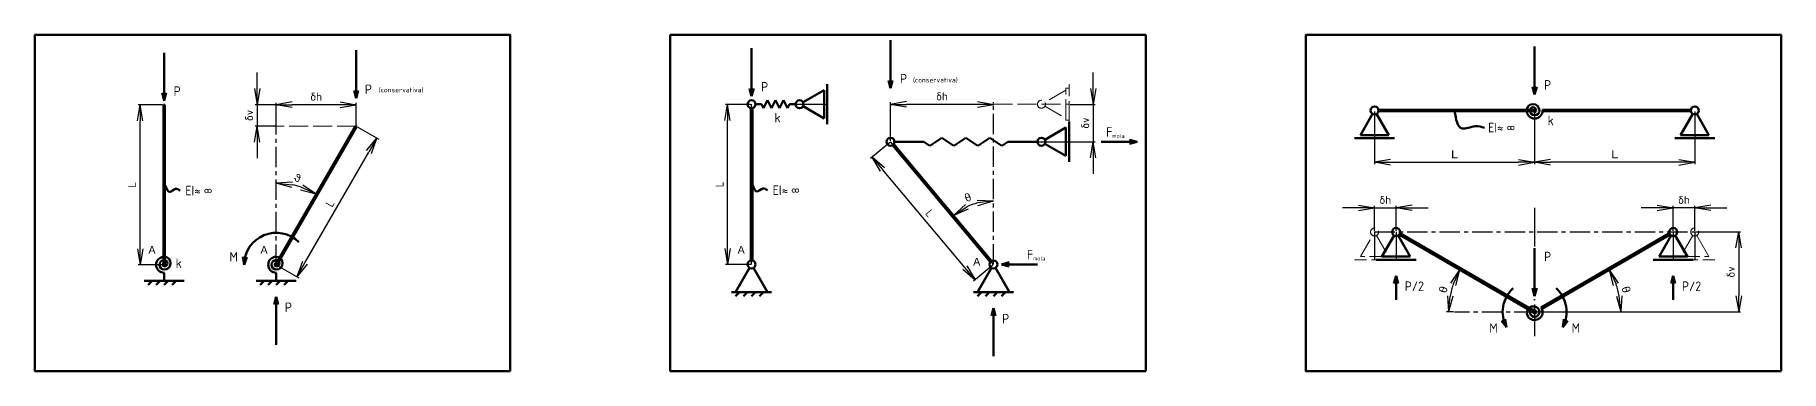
# Model space of a CAD drawing. Header units: millimetres. Extents: x 69 to 9194, y 85 to 2159.
# Drawn here: x 4641 to 5732, y 393 to 603 of the extents above; entities that cross this region are included whole.
import ezdxf

# ---------------------------------------------------------------- set-up
doc = ezdxf.new("R2010")
doc.units = ezdxf.units.MM
for name, pattern in [('ACAD_ISO02W100', [15, 12, -3]), ('ACAD_ISO04W100', [30, 24, -3, 0, -3]), ('CENTERX2', [20.32, 12.7, -2.54, 2.54, -2.54])]:
    doc.linetypes.add(name, pattern=pattern)
doc.layers.get('0').update_dxf_attribs({"lineweight": 100})
for name, color, linetype, lineweight in [('apoio', 7, 'Continuous', 80), ('barra', 7, 'Continuous', 120), ('cargas', 102, 'Continuous', 60), ('centro', 230, 'ACAD_ISO04W100', 30), ('centro2', 242, 'CENTERX2', 30), ('cotas', 30, 'Continuous', 20), ('molas', 7, 'Continuous', 50), ('pontos', 182, 'Continuous', 100)]:
    doc.layers.add(name, color=color, linetype=linetype, lineweight=lineweight)
doc.styles.get("Standard").update_dxf_attribs({"font": 'arial.ttf'})
doc.styles.add('texto1', font='isocteur.ttf')
doc.styles.add('texto2', font='ISO.shx')
doc.dimstyles.new('cotas2', dxfattribs={"dimtxt": 5, "dimasz": 10, "dimexe": 1.25, "dimexo": 0.625, "dimgap": 2.5, "dimtad": 1, "dimtxsty": 'texto1', "dimblk": 'OPEN', "dimcen": 2.5, "dimclrt": 6, "dimadec": 0, "dimazin": 0, "dimtfac": 1, "dimtmove": 0, "dimatfit": 3, "dimfxl": 1, "dimarcsym": 0})

# ---------------------------------------------------------------- blocks, each defined once
blk = doc.blocks.new('_Open')
at = {"color": 0, "linetype": 'ByBlock', "lineweight": -2}
for p, q in [((-1, 0.17), (0, 0)), ((-1, -0.17), (0, 0)), ((0, 0), (-1, 0))]:
    blk.add_line(p, q, dxfattribs=at)
blk = doc.blocks.new('*D19')
at = {"layer": 'cotas', "color": 0, "lineweight": -2, "transparency": 16777216}
for p, q in [((4720.5, 559.7), (4705.4, 559.7)), ((4706.6, 469.7), (4706.6, 549.7)), ((4720.5, 459.7), (4705.4, 459.7))]:
    blk.add_line(p, q, dxfattribs=at)
at = {"layer": 'Defpoints', "color": 0, "transparency": 16777216}
for p in [(4706.6, 559.7), (4721.1, 559.7), (4721.1, 459.7)]:
    blk.add_point(p, dxfattribs=at)
at = {"layer": 'cotas', "color": 0, "lineweight": -2, "transparency": 16777216, "xscale": 10, "yscale": 10, "zscale": 10}
for p, rotation in [((4706.6, 559.7), 90), ((4706.6, 459.7), 270)]:
    blk.add_blockref('_Open', p, dxfattribs=dict(at, rotation=rotation))
at = {"layer": 'cotas', "color": 6, "transparency": 16777216, "insert": (4701.6, 509.7), "char_height": 5, "attachment_point": 5, "rotation": 90, "style": 'texto1'}
blk.add_mtext('{\\fISOCPEUR|b0|i0|c0|p34;L}', dxfattribs=at)
blk = doc.blocks.new('*D20')
at = {"layer": 'cotas', "color": 0, "lineweight": -2, "transparency": 16777216}
for p, q in [((4842.6, 545.7), (4855.7, 538.2)), ((4809.6, 460.8), (4849.6, 530.1)), ((4792.6, 459.1), (4805.7, 451.6))]:
    blk.add_line(p, q, dxfattribs=at)
at = {"layer": 'Defpoints', "color": 0, "transparency": 16777216}
for p in [(4842.1, 546), (4854.6, 538.8), (4792.1, 459.4)]:
    blk.add_point(p, dxfattribs=at)
at = {"layer": 'cotas', "color": 0, "lineweight": -2, "transparency": 16777216, "xscale": 10, "yscale": 10, "zscale": 10}
for p, rotation in [((4854.6, 538.8), 59.99999999999999), ((4804.6, 452.2), 240)]:
    blk.add_blockref('_Open', p, dxfattribs=dict(at, rotation=rotation))
at = {"layer": 'cotas', "color": 6, "transparency": 16777216, "insert": (4825.3, 498), "char_height": 5, "width": 2.222, "attachment_point": 5, "rotation": 60, "style": 'texto1'}
blk.add_mtext('{\\fISOCPEUR|b0|i0|c0|p34;L}', dxfattribs=at)
blk = doc.blocks.new('*D21')
at = {"layer": 'cotas', "color": 0, "lineweight": -2, "transparency": 16777216}
for p, q in [((4779.7, 569.7), (4779.7, 579.7)), ((4791, 559.7), (4778.4, 559.7)), ((4779.7, 559.7), (4779.7, 546.3)), ((4791, 546.3), (4778.4, 546.3)), ((4779.7, 536.3), (4779.7, 526.3))]:
    blk.add_line(p, q, dxfattribs=at)
at = {"layer": 'Defpoints', "color": 0, "transparency": 16777216}
for p in [(4791.6, 559.7), (4779.7, 546.3), (4791.6, 546.3)]:
    blk.add_point(p, dxfattribs=at)
at = {"layer": 'cotas', "color": 0, "lineweight": -2, "transparency": 16777216, "xscale": 10, "yscale": 10, "zscale": 10}
for p, rotation in [((4779.7, 559.7), 270), ((4779.7, 546.3), 90)]:
    blk.add_blockref('_Open', p, dxfattribs=dict(at, rotation=rotation))
at = {"layer": 'cotas', "color": 6, "transparency": 16777216, "insert": (4774.7, 553), "char_height": 5, "attachment_point": 5, "rotation": 90, "style": 'texto1'}
blk.add_mtext('{\\fISOCPEUR|b0|i0|c0|p34;δv}', dxfattribs=at)
blk = doc.blocks.new('*D22')
at = {"layer": 'cotas', "color": 0, "lineweight": -2, "transparency": 16777216}
for p, q in [((4791.6, 546.9), (4791.6, 560.9)), ((4831.6, 559.7), (4801.6, 559.7)), ((4841.6, 546.9), (4841.6, 560.9))]:
    blk.add_line(p, q, dxfattribs=at)
at = {"layer": 'Defpoints', "color": 0, "transparency": 16777216}
for p in [(4791.6, 559.7), (4791.6, 546.3), (4841.6, 546.3)]:
    blk.add_point(p, dxfattribs=at)
at = {"layer": 'cotas', "color": 0, "lineweight": -2, "transparency": 16777216, "xscale": 10, "yscale": 10, "zscale": 10, "rotation": 180}
blk.add_blockref('_Open', (4791.6, 559.7), dxfattribs=at)
at = {"layer": 'cotas', "color": 0, "lineweight": -2, "transparency": 16777216, "xscale": 10, "yscale": 10, "zscale": 10}
blk.add_blockref('_Open', (4841.6, 559.7), dxfattribs=at)
at = {"layer": 'cotas', "color": 6, "transparency": 16777216, "insert": (4816.6, 564.7), "char_height": 5, "attachment_point": 5, "style": 'texto1'}
blk.add_mtext('{\\fISOCPEUR|b0|i0|c0|p34;δh}', dxfattribs=at)
blk = doc.blocks.new('*D23')
at = {"layer": 'cotas', "color": 0, "lineweight": -2, "transparency": 16777216}
blk.add_arc((4791.6, 460.7), 50, 71.4888, 78.5112, dxfattribs=at)
at = {"layer": 'Defpoints', "color": 0, "transparency": 16777216}
for p in [(4791.6, 559.7), (4841.2, 546.5), (4808.7, 507.6), (4791.2, 459.9), (4791.6, 459.7)]:
    blk.add_point(p, dxfattribs=at)
at = {"layer": 'cotas', "color": 0, "lineweight": -2, "transparency": 16777216, "xscale": 10, "yscale": 10, "zscale": 10}
for p, rotation in [((4791.6, 510.6), 174.2556225788103), ((4816.6, 503.9), 335.7443774211892)]:
    blk.add_blockref('_Open', p, dxfattribs=dict(at, rotation=rotation))
at = {"layer": 'cotas', "color": 6, "transparency": 16777216, "insert": (4805.2, 513.9), "char_height": 5, "attachment_point": 5, "rotation": 345.6528, "style": 'texto1'}
blk.add_mtext('{\\fISOCPEUR|b0|i0|c0|p34;θ}', dxfattribs=at)
blk = doc.blocks.new('*D24')
at = {"layer": 'cotas', "color": 0, "lineweight": -2, "transparency": 16777216}
for p, q in [((5088, 559.9), (5072.4, 559.9)), ((5073.6, 469.9), (5073.6, 549.9)), ((5088, 459.9), (5072.4, 459.9))]:
    blk.add_line(p, q, dxfattribs=at)
at = {"layer": 'Defpoints', "color": 0, "transparency": 16777216}
for p in [(5073.6, 559.9), (5088.6, 559.9), (5088.6, 459.9)]:
    blk.add_point(p, dxfattribs=at)
at = {"layer": 'cotas', "color": 0, "lineweight": -2, "transparency": 16777216, "xscale": 10, "yscale": 10, "zscale": 10}
for p, rotation in [((5073.6, 559.9), 90), ((5073.6, 459.9), 270)]:
    blk.add_blockref('_Open', p, dxfattribs=dict(at, rotation=rotation))
at = {"layer": 'cotas', "color": 6, "transparency": 16777216, "insert": (5068.6, 509.9), "char_height": 5, "width": 2.222, "attachment_point": 5, "rotation": 90, "style": 'texto1'}
blk.add_mtext('{\\fISOCPEUR|b0|i0|c0|p34;L}', dxfattribs=at)
blk = doc.blocks.new('*D25')
at = {"layer": 'cotas', "color": 0, "lineweight": -2, "transparency": 16777216}
for p, q in [((5175, 536.1), (5163, 526.1)), ((5221.8, 457.9), (5170.4, 519.2)), ((5239.3, 459.5), (5227.3, 449.5))]:
    blk.add_line(p, q, dxfattribs=at)
at = {"layer": 'Defpoints', "color": 0, "transparency": 16777216}
for p in [(5175.5, 536.5), (5164, 526.9), (5239.7, 459.9)]:
    blk.add_point(p, dxfattribs=at)
at = {"layer": 'cotas', "color": 0, "lineweight": -2, "transparency": 16777216, "xscale": 10, "yscale": 10, "zscale": 10}
for p, rotation in [((5164, 526.9), 130.0000000000001), ((5228.3, 450.3), 310.0000000000001)]:
    blk.add_blockref('_Open', p, dxfattribs=dict(at, rotation=rotation))
at = {"layer": 'cotas', "color": 6, "transparency": 16777216, "insert": (5199.9, 491.8), "char_height": 5, "attachment_point": 5, "rotation": 310, "style": 'texto1'}
blk.add_mtext('{\\fISOCPEUR|b0|i0|c0|p34;L}', dxfattribs=at)
blk = doc.blocks.new('*D26')
at = {"layer": 'cotas', "color": 0, "lineweight": -2, "transparency": 16777216}
blk.add_arc((5239.7, 460.7), 38.9, 104.7659, 115.2341, dxfattribs=at)
at = {"layer": 'Defpoints', "color": 0, "transparency": 16777216}
for p in [(5239.7, 559.9), (5177.4, 535), (5230.8, 498.6), (5238.6, 462.1), (5239.7, 459.9)]:
    blk.add_point(p, dxfattribs=at)
at = {"layer": 'cotas', "color": 0, "lineweight": -2, "transparency": 16777216, "xscale": 10, "yscale": 10, "zscale": 10}
for p, rotation in [((5214.7, 490.5), 212.617058329155), ((5239.7, 499.6), 7.382941670844883)]:
    blk.add_blockref('_Open', p, dxfattribs=dict(at, rotation=rotation))
at = {"layer": 'cotas', "color": 6, "transparency": 16777216, "insert": (5223.8, 501.7), "char_height": 5, "attachment_point": 5, "rotation": 21.1875, "style": 'texto1'}
blk.add_mtext('{\\fArial|b0|i0|c0|p34;θ}', dxfattribs=at)
blk = doc.blocks.new('*D27')
at = {"layer": 'cotas', "color": 0, "lineweight": -2, "transparency": 16777216}
for p, q in [((5175.5, 537.2), (5175.5, 561.2)), ((5229.7, 559.9), (5185.5, 559.9)), ((5239.7, 560.6), (5239.7, 561.2))]:
    blk.add_line(p, q, dxfattribs=at)
at = {"layer": 'Defpoints', "color": 0, "transparency": 16777216}
for p in [(5175.5, 559.9), (5239.7, 559.9), (5175.5, 536.5)]:
    blk.add_point(p, dxfattribs=at)
at = {"layer": 'cotas', "color": 0, "lineweight": -2, "transparency": 16777216, "xscale": 10, "yscale": 10, "zscale": 10, "rotation": 180}
blk.add_blockref('_Open', (5175.5, 559.9), dxfattribs=at)
at = {"layer": 'cotas', "color": 0, "lineweight": -2, "transparency": 16777216, "xscale": 10, "yscale": 10, "zscale": 10}
blk.add_blockref('_Open', (5239.7, 559.9), dxfattribs=at)
at = {"layer": 'cotas', "color": 6, "transparency": 16777216, "insert": (5207.6, 564.9), "char_height": 5, "attachment_point": 5, "style": 'texto1'}
blk.add_mtext('{\\fISOCPEUR|b0|i0|c0|p34;δh}', dxfattribs=at)
blk = doc.blocks.new('*D28')
at = {"layer": 'cotas', "color": 0, "lineweight": -2, "transparency": 16777216}
for p, q in [((5302.1, 569.9), (5302.1, 579.9)), ((5287.7, 559.9), (5303.3, 559.9)), ((5302.1, 559.9), (5302.1, 536.5)), ((5287.7, 536.5), (5303.3, 536.5)), ((5302.1, 526.5), (5302.1, 516.5))]:
    blk.add_line(p, q, dxfattribs=at)
at = {"layer": 'Defpoints', "color": 0, "transparency": 16777216}
for p in [(5287.1, 559.9), (5287.1, 536.5), (5302.1, 536.5)]:
    blk.add_point(p, dxfattribs=at)
at = {"layer": 'cotas', "color": 0, "lineweight": -2, "transparency": 16777216, "xscale": 10, "yscale": 10, "zscale": 10}
for p, rotation in [((5302.1, 559.9), 270), ((5302.1, 536.5), 90)]:
    blk.add_blockref('_Open', p, dxfattribs=dict(at, rotation=rotation))
at = {"layer": 'cotas', "color": 6, "transparency": 16777216, "insert": (5297.1, 548.2), "char_height": 5, "attachment_point": 5, "rotation": 90, "style": 'texto1'}
blk.add_mtext('{\\fISOCPEUR|b0|i0|c0|p34;δv}', dxfattribs=at)
blk = doc.blocks.new('*D30')
at = {"layer": 'cotas', "color": 0, "lineweight": -2, "transparency": 16777216}
for p, q in [((5477.9, 555.4), (5477.9, 522.5)), ((5577.9, 555.4), (5577.9, 522.5)), ((5487.9, 523.7), (5567.9, 523.7))]:
    blk.add_line(p, q, dxfattribs=at)
at = {"layer": 'Defpoints', "color": 0, "transparency": 16777216}
for p in [(5477.9, 556.1), (5577.9, 556.1), (5577.9, 523.7)]:
    blk.add_point(p, dxfattribs=at)
at = {"layer": 'cotas', "color": 0, "lineweight": -2, "transparency": 16777216, "xscale": 10, "yscale": 10, "zscale": 10, "rotation": 180}
blk.add_blockref('_Open', (5477.9, 523.7), dxfattribs=at)
at = {"layer": 'cotas', "color": 0, "lineweight": -2, "transparency": 16777216, "xscale": 10, "yscale": 10, "zscale": 10}
blk.add_blockref('_Open', (5577.9, 523.7), dxfattribs=at)
at = {"layer": 'cotas', "color": 6, "transparency": 16777216, "insert": (5527.9, 528.7), "char_height": 5, "attachment_point": 5, "style": 'texto1'}
blk.add_mtext('L', dxfattribs=at)
blk = doc.blocks.new('*D31')
at = {"layer": 'cotas', "color": 0, "lineweight": -2, "transparency": 16777216}
for p, q in [((5577.9, 555.4), (5577.9, 522.5)), ((5677.9, 555.4), (5677.9, 522.5)), ((5667.9, 523.7), (5587.9, 523.7))]:
    blk.add_line(p, q, dxfattribs=at)
at = {"layer": 'Defpoints', "color": 0, "transparency": 16777216}
for p in [(5577.9, 556.1), (5677.9, 556.1), (5577.9, 523.7)]:
    blk.add_point(p, dxfattribs=at)
at = {"layer": 'cotas', "color": 0, "lineweight": -2, "transparency": 16777216, "xscale": 10, "yscale": 10, "zscale": 10, "rotation": 180}
blk.add_blockref('_Open', (5577.9, 523.7), dxfattribs=at)
at = {"layer": 'cotas', "color": 0, "lineweight": -2, "transparency": 16777216, "xscale": 10, "yscale": 10, "zscale": 10}
blk.add_blockref('_Open', (5677.9, 523.7), dxfattribs=at)
at = {"layer": 'cotas', "color": 6, "transparency": 16777216, "insert": (5627.9, 528.7), "char_height": 5, "attachment_point": 5, "style": 'texto1'}
blk.add_mtext('L', dxfattribs=at)
blk = doc.blocks.new('*D32')
at = {"layer": 'cotas', "color": 0, "lineweight": -2, "transparency": 16777216}
for p, q in [((5654.5, 495.2), (5644.5, 495.2)), ((5664.5, 480.8), (5664.5, 496.4)), ((5677.9, 495.2), (5664.5, 495.2)), ((5677.9, 480.8), (5677.9, 496.4)), ((5687.9, 495.2), (5697.9, 495.2))]:
    blk.add_line(p, q, dxfattribs=at)
at = {"layer": 'Defpoints', "color": 0, "transparency": 16777216}
for p in [(5664.5, 495.2), (5664.5, 480.2), (5677.9, 480.2)]:
    blk.add_point(p, dxfattribs=at)
at = {"layer": 'cotas', "color": 0, "lineweight": -2, "transparency": 16777216, "xscale": 10, "yscale": 10, "zscale": 10}
blk.add_blockref('_Open', (5664.5, 495.2), dxfattribs=at)
at = {"layer": 'cotas', "color": 0, "lineweight": -2, "transparency": 16777216, "xscale": 10, "yscale": 10, "zscale": 10, "rotation": 180}
blk.add_blockref('_Open', (5677.9, 495.2), dxfattribs=at)
at = {"layer": 'cotas', "color": 6, "transparency": 16777216, "insert": (5671.2, 500.2), "char_height": 5, "attachment_point": 5, "style": 'texto1'}
blk.add_mtext('{\\fISOCPEUR|b0|i0|c0|p34;δh}', dxfattribs=at)
blk = doc.blocks.new('*D33')
at = {"layer": 'cotas', "color": 0, "lineweight": -2, "transparency": 16777216}
for p, q in [((5467.9, 495.2), (5457.9, 495.2)), ((5477.9, 480.8), (5477.9, 496.4)), ((5477.9, 495.2), (5491.3, 495.2)), ((5491.3, 480.8), (5491.3, 496.4)), ((5501.3, 495.2), (5511.3, 495.2))]:
    blk.add_line(p, q, dxfattribs=at)
at = {"layer": 'Defpoints', "color": 0, "transparency": 16777216}
for p in [(5491.3, 495.2), (5477.9, 480.2), (5491.3, 480.2)]:
    blk.add_point(p, dxfattribs=at)
at = {"layer": 'cotas', "color": 0, "lineweight": -2, "transparency": 16777216, "xscale": 10, "yscale": 10, "zscale": 10}
blk.add_blockref('_Open', (5477.9, 495.2), dxfattribs=at)
at = {"layer": 'cotas', "color": 0, "lineweight": -2, "transparency": 16777216, "xscale": 10, "yscale": 10, "zscale": 10, "rotation": 180}
blk.add_blockref('_Open', (5491.3, 495.2), dxfattribs=at)
at = {"layer": 'cotas', "color": 6, "transparency": 16777216, "insert": (5484.6, 500.2), "char_height": 5, "attachment_point": 5, "style": 'texto1'}
blk.add_mtext('{\\fISOCPEUR|b0|i0|c0|p34;δh}', dxfattribs=at)
blk = doc.blocks.new('*D34')
at = {"layer": 'cotas', "color": 0, "lineweight": -2, "transparency": 16777216}
for p, q in [((5678.5, 480.2), (5706.6, 480.2)), ((5705.4, 470.2), (5705.4, 440.2)), ((5578.5, 430.2), (5706.6, 430.2))]:
    blk.add_line(p, q, dxfattribs=at)
at = {"layer": 'Defpoints', "color": 0, "transparency": 16777216}
for p in [(5677.9, 480.2), (5577.9, 430.2), (5705.4, 430.2)]:
    blk.add_point(p, dxfattribs=at)
at = {"layer": 'cotas', "color": 0, "lineweight": -2, "transparency": 16777216, "xscale": 10, "yscale": 10, "zscale": 10}
for p, rotation in [((5705.4, 480.2), 90), ((5705.4, 430.2), 270)]:
    blk.add_blockref('_Open', p, dxfattribs=dict(at, rotation=rotation))
at = {"layer": 'cotas', "color": 6, "transparency": 16777216, "insert": (5700.4, 455.2), "char_height": 5, "attachment_point": 5, "rotation": 90, "style": 'texto1'}
blk.add_mtext('{\\fISOCPEUR|b0|i0|c0|p34;δv}', dxfattribs=at)
blk = doc.blocks.new('*D35')
at = {"layer": 'cotas', "color": 0, "lineweight": -2, "transparency": 16777216}
blk.add_line((5527.3, 430.2), (5522.9, 430.2), dxfattribs=at)
blk.add_arc((5576.9, 430.2), 52.8, 160.8709, 169.1291, dxfattribs=at)
at = {"layer": 'Defpoints', "color": 0, "transparency": 16777216}
for p in [(5493.2, 478.5), (5527.3, 448.2), (5527.9, 430.2), (5577.6, 429.7), (5577.9, 430.2)]:
    blk.add_point(p, dxfattribs=at)
at = {"layer": 'cotas', "color": 0, "lineweight": -2, "transparency": 16777216, "xscale": 10, "yscale": 10, "zscale": 10}
for p, rotation in [((5531.2, 456.6), 65.43543349489646), ((5524.1, 430.2), 264.5645665051038)]:
    blk.add_blockref('_Open', p, dxfattribs=dict(at, rotation=rotation))
at = {"layer": 'cotas', "color": 6, "transparency": 16777216, "insert": (5520.8, 444.2), "char_height": 5, "attachment_point": 5, "rotation": 75.9856, "style": 'texto1'}
blk.add_mtext('{\\fArial|b0|i0|c0|p34;θ}', dxfattribs=at)
blk = doc.blocks.new('*D36')
at = {"layer": 'cotas', "color": 0, "lineweight": -2, "transparency": 16777216}
blk.add_line((5628.5, 430.2), (5632.9, 430.2), dxfattribs=at)
blk.add_arc((5578.9, 430.2), 52.8, 10.8709, 19.1291, dxfattribs=at)
at = {"layer": 'Defpoints', "color": 0, "transparency": 16777216}
for p in [(5662.6, 478.5), (5628.5, 448.2), (5577.9, 430.2), (5578.1, 429.7), (5627.9, 430.2)]:
    blk.add_point(p, dxfattribs=at)
at = {"layer": 'cotas', "color": 0, "lineweight": -2, "transparency": 16777216, "xscale": 10, "yscale": 10, "zscale": 10}
for p, rotation in [((5624.6, 456.6), 114.5645665051038), ((5631.7, 430.2), 275.4354334948961)]:
    blk.add_blockref('_Open', p, dxfattribs=dict(at, rotation=rotation))
at = {"layer": 'cotas', "color": 6, "transparency": 16777216, "insert": (5635, 444.2), "char_height": 5, "attachment_point": 5, "rotation": 284.0144, "style": 'texto1'}
blk.add_mtext('{\\fArial|b0|i0|c0|p34;θ}', dxfattribs=at)

msp = doc.modelspace()

# ---------------------------------------------------------------- linework, layer by layer
for points in [[(4937.874, 393.272), (4937.874, 603.272), (4640.874, 603.272), (4640.874, 393.272)], [(5334.874, 393.272), (5334.874, 603.272), (5037.874, 603.272), (5037.874, 393.272)], [(5731.874, 393.272), (5731.874, 603.272), (5434.874, 603.272), (5434.874, 393.272)]]:
    msp.add_lwpolyline(points, close=True)
for points in [[(5527.898, 555.563), (5532.577, 544.813), (5540.835, 546.196), (5546.586, 545.332)], [(4722.127, 509.687), (4725.283, 505.192), (4728.685, 507.105), (4731.592, 506.113)], [(5089.118, 509.93), (5092.274, 505.435), (5095.677, 507.347), (5098.583, 506.356)]]:
    msp.add_spline(points, degree=3)
at = {"layer": 'apoio'}
for p, q in [((5133.939, 568.775), (5120.783, 561.18)), ((5133.939, 551.085), (5133.939, 568.775)), ((5135.939, 569.93), (5135.939, 572.43)), ((5135.939, 549.93), (5135.939, 569.93)), ((5120.783, 558.68), (5133.939, 551.085)), ((5135.939, 549.93), (5135.939, 547.43)), ((5287.063, 546.534), (5287.063, 549.034)), ((5287.063, 526.534), (5287.063, 546.534)), ((5476.648, 553.898), (5469.052, 540.742)), ((5486.743, 540.742), (5479.148, 553.898)), ((5676.648, 553.898), (5669.052, 540.742)), ((5686.743, 540.742), (5679.148, 553.898)), ((5285.063, 545.38), (5271.908, 537.784)), ((5271.908, 535.284), (5285.063, 527.689)), ((5285.063, 527.689), (5285.063, 545.38)), ((5467.898, 538.742), (5465.398, 538.742)), ((5467.898, 538.742), (5487.898, 538.742)), ((5469.052, 540.742), (5486.743, 540.742)), ((5487.898, 538.742), (5490.398, 538.742)), ((5667.898, 538.742), (5665.398, 538.742)), ((5667.898, 538.742), (5687.898, 538.742)), ((5669.052, 540.742), (5686.743, 540.742)), ((5687.898, 538.742), (5690.398, 538.742)), ((5287.063, 526.534), (5287.063, 524.034)), ((5482.45, 464.837), (5490.045, 477.993)), ((5492.545, 477.993), (5500.14, 464.837)), ((5663.25, 477.993), (5655.655, 464.837)), ((5673.346, 464.837), (5665.75, 477.993)), ((5481.295, 462.837), (5478.795, 462.837)), ((5501.295, 462.837), (5481.295, 462.837)), ((5500.14, 464.837), (5482.45, 464.837)), ((5501.295, 462.837), (5503.795, 462.837)), ((5654.5, 462.837), (5652, 462.837)), ((5654.5, 462.837), (5674.5, 462.837)), ((5655.655, 464.837), (5673.346, 464.837)), ((5674.5, 462.837), (5677, 462.837)), ((4711.627, 449.687), (4709.127, 449.687)), ((4711.627, 449.687), (4731.627, 449.687)), ((4714.127, 449.687), (4711.627, 447.187)), ((4719.127, 449.687), (4716.627, 447.187)), ((4724.127, 449.687), (4721.627, 447.187)), ((4729.127, 449.687), (4726.627, 447.187)), ((4731.627, 449.687), (4734.127, 449.687)), ((4781.627, 449.687), (4779.127, 449.687)), ((4781.627, 449.687), (4801.627, 449.687)), ((4784.127, 449.687), (4781.627, 447.187)), ((4789.127, 449.687), (4786.627, 447.187)), ((4794.127, 449.687), (4791.627, 447.187)), ((4799.127, 449.687), (4796.627, 447.187)), ((4801.627, 449.687), (4804.127, 449.687)), ((5087.368, 457.765), (5078.618, 442.609)), ((5098.618, 442.609), (5089.868, 457.765)), ((5238.493, 457.765), (5229.743, 442.609)), ((5249.743, 442.609), (5240.993, 457.765)), ((5078.618, 442.609), (5076.118, 442.609)), ((5078.618, 442.609), (5098.618, 442.609)), ((5081.118, 442.609), (5078.618, 440.109)), ((5086.118, 442.609), (5083.618, 440.109)), ((5091.118, 442.609), (5088.618, 440.109)), ((5096.118, 442.609), (5093.618, 440.109)), ((5098.618, 442.609), (5101.118, 442.609)), ((5229.743, 442.609), (5227.243, 442.609)), ((5229.743, 442.609), (5249.743, 442.609)), ((5232.243, 442.609), (5229.743, 440.109)), ((5237.243, 442.609), (5234.743, 440.109)), ((5242.243, 442.609), (5239.743, 440.109)), ((5247.243, 442.609), (5244.743, 440.109)), ((5249.743, 442.609), (5252.243, 442.609))]:
    msp.add_line(p, q, dxfattribs=at)
for centre in [(5088.618, 559.93), (5118.618, 559.93), (5477.898, 556.063), (5677.898, 556.063), (5175.464, 536.534), (5269.743, 536.534), (5491.295, 480.158), (5664.5, 480.158), (5088.618, 459.93), (5239.743, 459.93)]:
    msp.add_circle(centre, 2.5, dxfattribs=at)
at = {"layer": 'barra'}
for p, q in [((4721.127, 459.687), (4721.127, 559.687)), ((4722.127, 559.687), (4721.127, 559.687)), ((4722.127, 459.687), (4722.127, 559.687)), ((5088.118, 462.379), (5088.118, 557.48)), ((5089.118, 462.379), (5089.118, 557.48)), ((5577.898, 556.563), (5480.347, 556.563)), ((5577.898, 556.563), (5577.898, 555.563)), ((5675.448, 556.563), (5582.873, 556.563)), ((5582.873, 555.563), (5582.873, 556.563)), ((4791.194, 459.937), (4841.194, 546.54)), ((4792.06, 459.437), (4842.06, 546.04)), ((4842.06, 546.04), (4841.194, 546.54)), ((5577.898, 555.563), (5480.347, 555.563)), ((5675.448, 555.563), (5582.873, 555.563)), ((5238.551, 462.128), (5177.422, 534.979)), ((5237.785, 461.485), (5176.656, 534.337)), ((5577.648, 429.725), (5493.166, 478.5)), ((5578.148, 430.591), (5493.666, 479.366)), ((5662.129, 479.366), (5581.956, 433.078)), ((5662.629, 478.5), (5582.456, 432.212)), ((4722.127, 459.687), (4721.127, 459.687)), ((4792.06, 459.437), (4791.194, 459.937)), ((5578.148, 430.591), (5577.648, 429.725)), ((5582.456, 432.212), (5581.956, 433.078))]:
    msp.add_line(p, q, dxfattribs=at)
at = {"layer": 'cargas'}
for p, q in [((4721.627, 562.187), (4721.627, 592.187)), ((4841.627, 563.79), (4841.627, 593.79)), ((5088.668, 564.929), (5088.668, 594.929)), ((5175.464, 569.957), (5175.464, 599.957)), ((5577.898, 566.063), (5577.898, 596.063)), ((4840.333, 568.62), (4841.627, 563.79)), ((4841.627, 563.79), (4842.921, 568.62)), ((5087.374, 569.759), (5088.668, 564.929)), ((5088.668, 564.929), (5089.962, 569.759)), ((5174.17, 574.786), (5175.464, 569.957)), ((5175.464, 569.957), (5176.758, 574.786)), ((5576.604, 570.893), (5577.898, 566.063)), ((5577.898, 566.063), (5579.192, 570.893)), ((4720.333, 567.017), (4721.627, 562.187)), ((4721.627, 562.187), (4722.921, 567.017)), ((5307.063, 536.534), (5329.563, 536.534)), ((5324.734, 537.828), (5329.563, 536.534)), ((5329.563, 536.534), (5324.734, 535.24)), ((5577.898, 440.158), (5577.898, 470.158)), ((4770.719, 464.604), (4771.627, 459.687)), ((4771.627, 459.687), (4773.299, 464.399)), ((5249.573, 461.224), (5244.743, 459.93)), ((5244.743, 459.93), (5267.243, 459.93)), ((5244.743, 459.93), (5249.573, 458.636)), ((5491.295, 452.837), (5490.001, 448.008)), ((5491.295, 452.837), (5491.295, 437.837)), ((5492.589, 448.008), (5491.295, 452.837)), ((5664.5, 452.837), (5663.206, 448.008)), ((5664.5, 452.837), (5664.5, 437.837)), ((5665.794, 448.008), (5664.5, 452.837)), ((4791.627, 439.687), (4790.333, 434.858)), ((4791.627, 439.687), (4791.627, 409.687)), ((4792.921, 434.858), (4791.627, 439.687)), ((5576.604, 444.988), (5577.898, 440.158)), ((5577.898, 440.158), (5579.192, 444.988)), ((5239.743, 432.609), (5238.449, 427.78)), ((5239.743, 432.609), (5239.743, 402.609)), ((5241.037, 427.78), (5239.743, 432.609)), ((5559.566, 425.665), (5560.267, 420.715)), ((5596.229, 425.665), (5595.528, 420.715)), ((5560.267, 420.715), (5557.185, 424.652)), ((5595.528, 420.715), (5598.611, 424.652))]:
    msp.add_line(p, q, dxfattribs=at)
for centre, start, end in [((4791.627, 459.687), 45, 180), ((5577.898, 430.158), 132.142234, 208.174091), ((5577.898, 430.158), 331.825909, 47.857766)]:
    msp.add_arc(centre, 20, start, end, dxfattribs=at)
at = {"layer": 'centro'}
for p, q in [((4721.627, 459.687), (4721.627, 559.687)), ((5088.618, 459.93), (5088.618, 559.93)), ((5116.118, 559.93), (5135.939, 559.93)), ((4791.627, 459.687), (4841.627, 546.29)), ((5577.898, 556.063), (5480.398, 556.063)), ((5675.398, 556.063), (5582.873, 556.063)), ((5239.743, 459.93), (5175.464, 536.534)), ((5267.243, 536.534), (5287.063, 536.534)), ((5577.898, 495.158), (5577.898, 415.158)), ((5477.898, 480.158), (5477.898, 462.837)), ((5491.295, 480.158), (5491.295, 462.837)), ((5664.5, 480.158), (5664.5, 462.837)), ((5677.898, 480.158), (5677.898, 462.837)), ((5577.898, 430.158), (5493.46, 478.908)), ((5662.335, 478.908), (5582.206, 432.645))]:
    msp.add_line(p, q, dxfattribs=at)
at = {"layer": 'centro2'}
for p, q in [((4791.627, 459.687), (4791.627, 559.687)), ((5239.743, 459.93), (5239.743, 559.93)), ((5477.898, 480.158), (5677.898, 480.158)), ((5577.898, 430.158), (5527.898, 430.158)), ((5627.898, 430.158), (5577.898, 430.158))]:
    msp.add_line(p, q, dxfattribs=at)
at = {"layer": 'cotas', "linetype": 'ACAD_ISO02W100'}
for p, q in [((5285.063, 568.775), (5271.908, 561.18)), ((5285.063, 569.93), (5287.063, 569.93)), ((5285.063, 569.93), (5285.063, 568.775)), ((5285.063, 551.085), (5285.063, 568.775)), ((5287.063, 569.93), (5287.063, 572.43)), ((5287.063, 549.93), (5287.063, 569.93)), ((5239.743, 559.93), (5287.063, 559.93)), ((5271.908, 558.68), (5285.063, 551.085)), ((4841.627, 546.29), (4791.627, 546.29)), ((5285.063, 549.93), (5285.063, 551.085)), ((5287.063, 549.93), (5285.063, 549.93)), ((5287.063, 549.93), (5287.063, 547.43)), ((5469.052, 464.837), (5476.648, 477.993)), ((5479.148, 477.993), (5486.743, 464.837)), ((5676.648, 477.993), (5669.052, 464.837)), ((5467.898, 462.837), (5465.398, 462.837)), ((5487.898, 462.837), (5467.898, 462.837)), ((5486.743, 464.837), (5469.052, 464.837)), ((5487.898, 462.837), (5490.398, 462.837)), ((5667.898, 462.837), (5665.398, 462.837)), ((5667.898, 462.837), (5687.898, 462.837)), ((5669.052, 464.837), (5686.743, 464.837)), ((5687.898, 462.837), (5690.398, 462.837))]:
    msp.add_line(p, q, dxfattribs=at)
at = {"layer": 'cotas'}
msp.add_line((5686.743, 464.837), (5679.148, 477.993), dxfattribs=at)
at = {"layer": 'cotas', "linetype": 'ACAD_ISO02W100'}
for centre in [(5269.743, 559.93), (5477.898, 480.158), (5677.898, 480.158)]:
    msp.add_circle(centre, 2.5, dxfattribs=at)
at = {"layer": 'molas'}
for p, q in [((5091.118, 559.93), (5094.868, 559.93)), ((5096.118, 557.43), (5094.868, 559.93)), ((5096.118, 557.43), (5098.618, 562.43)), ((5101.118, 557.43), (5098.618, 562.43)), ((5101.118, 557.43), (5103.618, 562.43)), ((5106.118, 557.43), (5103.618, 562.43)), ((5106.118, 557.43), (5108.618, 562.43)), ((5111.118, 557.43), (5108.618, 562.43)), ((5111.118, 557.43), (5112.368, 559.93)), ((5112.368, 559.93), (5116.118, 559.93)), ((5582.898, 556.063), (5587.898, 556.063)), ((5177.964, 536.534), (5196.354, 536.534)), ((5200.104, 534.034), (5196.354, 536.534)), ((5207.604, 539.034), (5200.104, 534.034)), ((5215.104, 534.034), (5207.604, 539.034)), ((5222.604, 539.034), (5215.104, 534.034)), ((5230.104, 534.034), (5222.604, 539.034)), ((5237.604, 539.034), (5230.104, 534.034)), ((5245.104, 534.034), (5237.604, 539.034)), ((5248.854, 536.534), (5245.104, 534.034)), ((5248.854, 536.534), (5267.243, 536.534)), ((4721.627, 454.687), (4721.627, 449.687)), ((4791.627, 454.687), (4791.627, 449.687)), ((5582.228, 432.658), (5586.558, 435.158))]:
    msp.add_line(p, q, dxfattribs=at)
for centre, radius, start, end in [((5576.898, 556.063), 4, 0, 180), ((5576.898, 556.063), 2, 0, 180), ((5577.898, 556.063), 5, 180, 0), ((5577.898, 556.063), 3, 180, 0), ((5577.898, 556.063), 1, 180, 0), ((4721.627, 459.687), 5, 90, 270), ((4721.627, 459.687), 3, 90, 270), ((4721.627, 459.687), 1, 90, 270), ((4721.627, 460.687), 4, 270, 90), ((4721.627, 460.687), 2, 270, 90), ((4791.627, 459.687), 5, 90, 270), ((4791.627, 459.687), 3, 90, 270), ((4791.627, 459.687), 1, 90, 270), ((4791.627, 460.687), 4, 270, 90), ((4791.627, 460.687), 2, 270, 90), ((5577.032, 429.658), 4, 30, 210), ((5577.898, 430.158), 5, 210, 30), ((5577.032, 429.658), 2, 30, 210), ((5577.898, 430.158), 3, 210, 30), ((5577.898, 430.158), 1, 210, 30)]:
    msp.add_arc(centre, radius, start, end, dxfattribs=at)

# ---------------------------------------------------------------- texts
at = {"layer": 'cargas', "style": 'texto2'}
for s, width, gutter_width, insert, char_height, attachment_point in [('P', 7.27368, 3.75, (5181.352, 578.936), 6, 1), ('P', 7.27368, 3.75, (4727.514, 571.167), 6, 1), ('P', 7.27368, 3.75, (4847.044, 572.301), 6, 1), ('(conservativa)', 3.63684, 1.875, (4855.644, 570.432), 3, 1), ('P', 7.27368, 3.75, (5094.556, 573.909), 6, 1), ('(conservativa)', 3.63684, 1.875, (5189.481, 576.599), 3, 1), ('P', 7.27368, 3.75, (5583.785, 575.042), 6, 1), ('F', 7.27368, 3.75, (5310.186, 545.596), 6, 1), ('mola', 10.70865, 12.5, (5314.033, 541.478), 2.5, 1), ('M', 7.27368, 3.75, (4762.434, 467.647), 6, 1), ('F', 7.27368, 3.75, (5260.688, 468.992), 6, 1), ('mola', 10.70865, 12.5, (5264.534, 464.873), 2.5, 1), ('P', 7.27368, 3.75, (5583.785, 467.79), 6, 1), ('P/2', 7.27368, 3.75, (5496.712, 449.25), 6, 1), ('P/2', 7.27368, 3.75, (5669.917, 449.25), 6, 1), ('P', 7.27368, 3.75, (4797.044, 436.1), 6, 1), ('P', 7.27368, 3.75, (5245.16, 429.022), 6, 1), ('M', 7.27368, 3.75, (5554.807, 423.171), 6, 3), ('M', 7.27368, 3.75, (5600.989, 423.171), 6, 1)]:
    msp.add_mtext_dynamic_manual_height_columns(s, width=width, gutter_width=gutter_width, heights=[0], dxfattribs=dict(at, insert=insert, char_height=char_height, attachment_point=attachment_point))
at = {"layer": 'molas', "char_height": 6, "attachment_point": 1, "style": 'texto2'}
for s, width, insert in [('k', 7.27368, (5102.959, 554.547)), ('EI{\\fISOCPEUR|b0|i0|c0|p34;≈\\fMalgun Gothic|b0|i0|c0|p34;\\H0.91667x; \\fMalgun Gothic|b0|i0|c129|p34;∞}', 19.34894, (5548.801, 548.378)), ('k', 7.27368, (5585.992, 552.828)), ('EI{\\fISOCPEUR|b0|i0|c0|p34;≈\\fMalgun Gothic|b0|i0|c0|p34;\\H0.91667x; \\fMalgun Gothic|b0|i0|c129|p34;∞}', 19.34894, (4734.821, 509.024)), ('EI{\\fISOCPEUR|b0|i0|c0|p34;≈\\fMalgun Gothic|b0|i0|c0|p34;\\H0.91667x; \\fMalgun Gothic|b0|i0|c129|p34;∞}', 19.34894, (5101.812, 509.266)), ('k', 7.27368, (4728.783, 463.607))]:
    msp.add_mtext_dynamic_manual_height_columns(s, width=width, gutter_width=3.75, heights=[0], dxfattribs=dict(at, insert=insert))
at = {"layer": 'pontos', "char_height": 4.8, "attachment_point": 1}
for insert in [(4711.78, 471.405), (4781.78, 471.405), (5079.899, 471.398), (5227.087, 464.008)]:
    msp.add_mtext_dynamic_manual_height_columns('A', width=5.81895, gutter_width=3, heights=[0], dxfattribs=dict(at, insert=insert))

# ---------------------------------------------------------------- dimensions: what is measured, and where the dimension line sits
at = {"layer": 'cotas'}
for base, p1, p2, angle, text, picture, middle in [((4779.691, 546.29), (4791.627, 559.687), (4791.627, 546.29), 90, '{\\fISOCPEUR|b0|i0|c0|p34;δv}', '*D21', (4774.691, 552.989)), ((5302.063, 536.534), (5287.063, 559.93), (5287.063, 536.534), 90, '{\\fISOCPEUR|b0|i0|c0|p34;δv}', '*D28', (5297.063, 548.232)), ((4706.627, 559.687), (4721.127, 459.687), (4721.127, 559.687), 90, '{\\fISOCPEUR|b0|i0|c0|p34;L}', '*D19', (4701.627, 509.687)), ((5073.618, 559.93), (5088.618, 459.93), (5088.618, 559.93), 90, '{\\fISOCPEUR|b0|i0|c0|p34;L}', '*D24', (5068.618, 509.93)), ((5491.295, 495.158), (5477.898, 480.158), (5491.295, 480.158), 180, '{\\fISOCPEUR|b0|i0|c0|p34;δh}', '*D33', (5484.596, 500.158)), ((5705.398, 430.158), (5677.898, 480.158), (5577.898, 430.158), 90, '{\\fISOCPEUR|b0|i0|c0|p34;δv}', '*D34', (5700.398, 455.158))]:
    dim = msp.add_linear_dim(base=base, p1=p1, p2=p2, angle=angle, text=text, dimstyle='cotas2', dxfattribs=at)
    dim.commit()
    dim.dimension.update_dxf_attribs({"geometry": picture, "text_midpoint": middle})
for base, p1, p2, text, picture, middle in [((4791.627, 559.687), (4841.627, 546.29), (4791.627, 546.29), '{\\fISOCPEUR|b0|i0|c0|p34;δh}', '*D22', (4816.627, 564.687)), ((5175.464, 559.93), (5239.743, 559.93), (5175.464, 536.534), '{\\fISOCPEUR|b0|i0|c0|p34;δh}', '*D27', (5207.604, 564.93)), ((5577.898, 523.742), (5477.898, 556.063), (5577.898, 556.063), 'L', '*D30', (5527.898, 528.742)), ((5577.898, 523.742), (5677.898, 556.063), (5577.898, 556.063), 'L', '*D31', (5627.898, 528.742)), ((5664.5, 495.158), (5677.898, 480.158), (5664.5, 480.158), '{\\fISOCPEUR|b0|i0|c0|p34;δh}', '*D32', (5671.199, 500.158))]:
    dim = msp.add_linear_dim(base=base, p1=p1, p2=p2, text=text, dimstyle='cotas2', dxfattribs=at)
    dim.commit()
    dim.dimension.update_dxf_attribs({"geometry": picture, "text_midpoint": middle})
for base, line1, line2, text, picture, middle in [((4808.712, 507.63), ((4791.627, 459.687), (4791.627, 559.687)), ((4791.194, 459.937), (4841.194, 546.54)), '{\\fISOCPEUR|b0|i0|c0|p34;θ}', '*D23', (4804.005, 509.084)), ((5230.77, 498.569), ((5238.551, 462.128), (5177.422, 534.979)), ((5239.743, 459.93), (5239.743, 559.93)), '{\\fArial|b0|i0|c0|p34;θ}', '*D26', (5225.68, 496.988)), ((5527.296, 448.211), ((5577.648, 429.725), (5493.166, 478.5)), ((5577.898, 430.158), (5527.898, 430.158)), '{\\fArial|b0|i0|c0|p34;θ}', '*D35', (5525.684, 442.941)), ((5628.499, 448.211), ((5578.148, 429.725), (5662.629, 478.5)), ((5577.898, 430.158), (5627.898, 430.158)), '{\\fArial|b0|i0|c0|p34;θ}', '*D36', (5630.112, 442.941))]:
    dim = msp.add_angular_dim_2l(base=base, line1=line1, line2=line2, text=text, dimstyle='cotas2', dxfattribs=at)
    dim.commit()
    dim.dimension.update_dxf_attribs({"geometry": picture, "text_midpoint": middle, "dimtype": 162})
for p1, p2, distance, picture, middle in [((4792.06, 459.437), (4842.06, 546.04), -14.5, '*D20', (4825.287, 497.989)), ((5239.743, 459.93), (5175.464, 536.534), 15, '*D25', (5199.943, 491.804))]:
    dim = msp.add_aligned_dim(p1=p1, p2=p2, distance=distance, text='{\\fISOCPEUR|b0|i0|c0|p34;L}', dimstyle='cotas2', dxfattribs=at)
    dim.commit()
    dim.dimension.update_dxf_attribs({"geometry": picture, "text_midpoint": middle})

doc.saveas('drawing.dxf')
